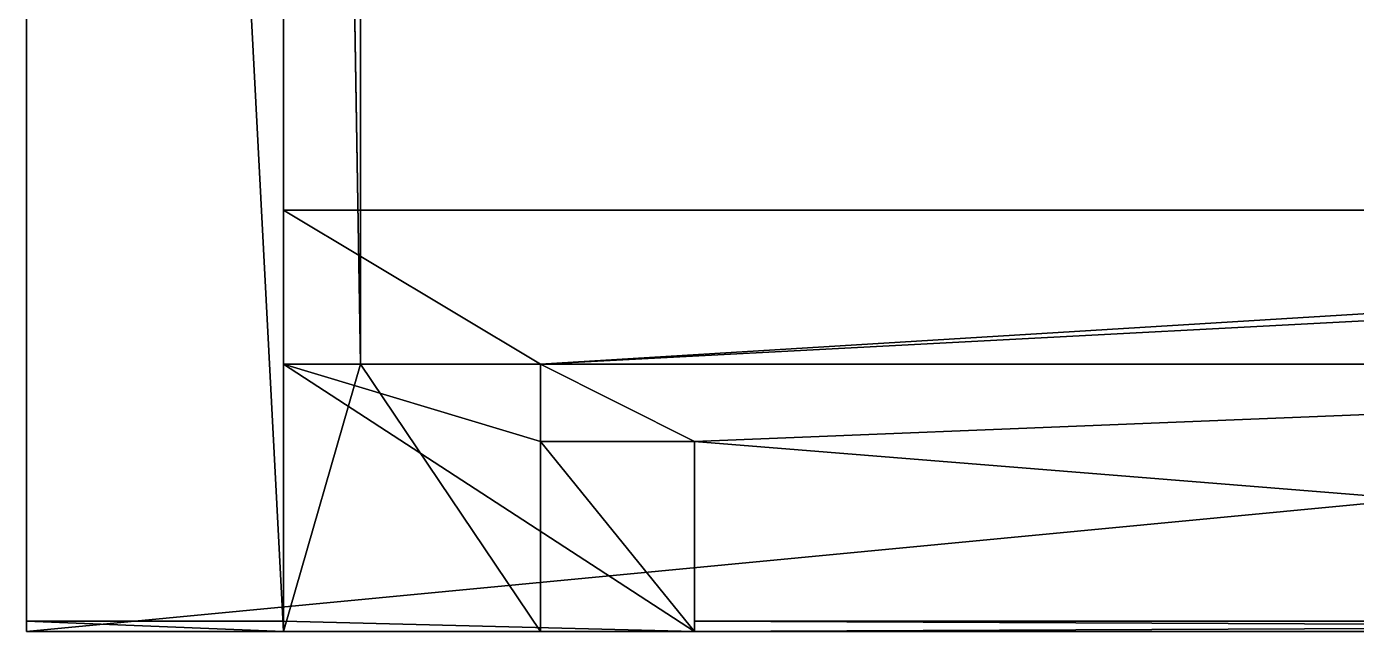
# Model space of a CAD drawing. Header units: millimetres. Extents: x -2 to 845, y -2 to 957.
# Drawn here: x 0 to 258.8, y -2 to 115.7 of the extents above; entities that cross this region are included whole.
import ezdxf

# ---------------------------------------------------------------- set-up
doc = ezdxf.new("R2010")
doc.units = ezdxf.units.MM
doc.header["$LTSCALE"] = 25.4

msp = doc.modelspace()

# ---------------------------------------------------------------- linework, layer by layer
for p, q in [((0, -2, -2), (0, 957, -2)), ((0, 955), (0, -2)), ((0, 955, 350), (0, 0, 350)), ((0, 955), (0, -2)), ((65, 50), (65, 905)), ((65, 50, 25), (65, 905, 25)), ((65, 50), (65, 905)), ((590, 80, 307), (50, 80, 307)), ((50, 80, 307), (50, 80, 338.01)), ((50, 80, 338.01), (670, 80, 338.01)), ((50, 50, 307), (50, 80, 307)), ((590, 80, 307), (50, 80, 307)), ((50, 80, 338.01), (670, 80, 338.01)), ((50, 50, 338.01), (50, 80, 338.01)), ((50, 50, 338.01), (50, 80, 338.01)), ((50, 80, 307), (50, 80, 338.01)), ((50, 50, 307), (50, 80, 307)), ((50, 50, 350), (50, 0, 350)), ((100, 50, 350), (50, 50, 350)), ((50, 50, 25), (50, 50, 307)), ((100, 50, 307), (50, 50, 307)), ((50, 50, 25), (65, 50, 25)), ((100, 50, 338.01), (50, 50, 338.01)), ((50, 50, 338.01), (50, 50, 350)), ((100, 50, 350), (50, 50, 350)), ((100, 50, 307), (50, 50, 307)), ((100, 50, 338.01), (50, 50, 338.01)), ((50, 50, 307), (50, 50, 338.01)), ((50, 50, 25), (50, -2, 25)), ((50, 50, 350), (50, 0, 350)), ((50, 50, 338.01), (50, 50, 350)), ((50, 50, 307), (50, 50, 338.01)), ((50, 50, 25), (50, 50, 307)), ((50, 50, 307), (50, 50, 338.01)), ((100, 50, 338.01), (50, 50, 338.01)), ((100, 50, 307), (50, 50, 307)), ((65, 50), (65, 50, 25)), ((100, 50), (65, 50)), ((65, 50), (65, 50, 25)), ((100, 50), (65, 50)), ((100, 35, 350), (100, 50, 350)), ((100, 50, 25), (505, 50, 25)), ((100, 35, 25), (100, 50, 25)), ((100, 50, 25), (100, 50, 307)), ((100, 50, 25), (505, 50, 25)), ((100, 50), (505, 50)), ((100, 50, 338.01), (100, 50, 350)), ((100, 35, 25), (100, 50, 25)), ((100, 50, 25), (100, 50, 307)), ((100, 50, 307), (100, 50, 338.01)), ((100, 50, 338.01), (100, 50, 350)), ((100, 35, 350), (100, 50, 350)), ((590, 50, 307), (100, 50, 307)), ((100, 50, 338.01), (590, 50, 338.01)), ((590, 50, 307), (100, 50, 307)), ((100, 50, 307), (100, 50, 338.01)), ((100, 50, 338.01), (590, 50, 338.01)), ((100, 50, 307), (100, 50, 338.01)), ((100, 35), (100, 50)), ((130, 35, 25), (100, 35, 25)), ((100, 35, 25), (100, 35, 350)), ((130, 35, 350), (100, 35, 350)), ((130, 35, 350), (100, 35, 350)), ((130, 35), (100, 35)), ((100, -2), (100, 35)), ((130, 35), (100, 35)), ((100, 35), (100, 35, 25)), ((130, 35, 25), (100, 35, 25)), ((130, 35, 25), (100, 35, 25)), ((100, 35, 25), (100, 35, 350)), ((100, -2), (100, 35)), ((130, 0, 350), (130, 35, 350)), ((130, -2, 25), (130, 35, 25)), ((130, 35, 25), (130, 35, 350)), ((130, 35, 25), (130, 35, 350)), ((130, 0, 350), (130, 35, 350)), ((130, 0), (130, 35)), ((130, 35), (130, 35, 25)), ((130, 0), (130, 35)), ((130, 35), (130, 35, 25)), ((130, -2, 25), (130, 35, 25)), ((130, -2, 25), (130, 35, 25)), ((0, 0, 350), (0, -2, 350)), ((0, 0, 350), (50, 0, 350)), ((0, 0, 350), (0, -2, 350)), ((50, 0, 350), (50, -2, 350)), ((50, 0, 350), (50, -2, 350)), ((50, 0, 350), (50, -2, 350)), ((130, 0, 350), (130, -2, 350)), ((130, 0, 350), (130, -2, 350)), ((130, 0), (130, -2)), ((130, 0), (130, -2)), ((590, 0), (130, 0)), ((130, 0), (130, -2)), ((590, 0, 350), (130, 0, 350)), ((130, 0, 350), (130, -2, 350)), ((0, -2), (0, -2, 350)), ((50, -2), (0, -2)), ((0, -2, 350), (50, -2, 350)), ((0, -2), (0, -2, 350)), ((50, -2), (0, -2)), ((0, -2, 350), (50, -2, 350)), ((670, -2, -2), (0, -2, -2)), ((50, -2, 350), (130, -2, 350)), ((50, -2, 350), (50, -2, 25)), ((50, -2), (100, -2)), ((50, -2, 25), (50, -2)), ((50, -2, 350), (50, -2, 25)), ((50, -2), (100, -2)), ((50, -2, 350), (130, -2, 350)), ((50, -2, 350), (50, -2, 25)), ((50, -2, 25), (50, -2)), ((130, -2), (100, -2)), ((130, -2), (100, -2)), ((130, -2, 350), (130, -2, 25)), ((130, -2), (130, -2, 25)), ((130, -2, 25), (590, -2, 25)), ((130, -2), (130, -2, 25)), ((130, -2, 350), (130, -2, 25)), ((590, -2), (130, -2)), ((130, -2, 25), (590, -2, 25)), ((130, -2), (130, -2, 25)), ((590, -2), (130, -2)), ((590, -2, 350), (130, -2, 350)), ((130, -2, 350), (130, -2, 25)), ((130, -2, 25), (590, -2, 25)), ((590, -2, 350), (130, -2, 350))]:
    msp.add_line(p, q)

# ---------------------------------------------------------------- meshes
mesh = msp.add_polyface()
corners = [(0, 955, 350), (0, 120, 285), (0, 0, 350), (0, 270, 285), (0, 759, 285), (0, 760, 285), (0, 760, 85), (0, 955), (0, 957), (0, 957, 350), (0, -2), (0, -2, 350), (0, 120, 85), (0, 270, 85), (0, 759, 85)]
mesh.append_faces([[corners[k] for k in face] for face in [(8, 0, 9), (2, 10, 11)]], dxfattribs={"vtx0": -1})
mesh.append_faces([[corners[k] for k in face] for face in [(0, 1, 2), (1, 0, 3), (3, 0, 4), (4, 0, 5), (5, 0, 6), (7, 0, 8), (10, 12, 7), (12, 2, 1)]], dxfattribs={"vtx0": -1, "vtx1": -1})
mesh.append_faces([[corners[k] for k in face] for face in [(6, 0, 7), (10, 2, 12)]], dxfattribs={"vtx0": -1, "vtx1": -1, "vtx2": -1})
mesh.append_faces([[corners[k] for k in face] for face in [(7, 12, 13), (7, 13, 14), (7, 14, 6)]], dxfattribs={"vtx0": -1, "vtx2": -1})
mesh = msp.add_polyface()
corners = [(50, -2), (0, 955), (0, -2), (50, 955), (65, 50), (100, -2), (50, 957), (100, 50), (100, 35), (65, 905), (100, 957), (100, 905), (100, 920)]
mesh.append_faces([[corners[k] for k in face] for face in [(0, 1, 2), (7, 5, 8), (10, 11, 12)]], dxfattribs={"vtx0": -1})
mesh.append_faces([[corners[k] for k in face] for face in [(1, 0, 3), (3, 4, 6), (4, 5, 7), (6, 9, 10), (9, 6, 4)]], dxfattribs={"vtx0": -1, "vtx1": -1})
mesh.append_faces([[corners[k] for k in face] for face in [(3, 0, 4)]], dxfattribs={"vtx0": -1, "vtx1": -1, "vtx2": -1})
mesh.append_faces([[corners[k] for k in face] for face in [(4, 0, 5), (10, 9, 11)]], dxfattribs={"vtx0": -1, "vtx2": -1})
mesh = msp.add_polyface()
corners = [(0, -2, -2), (545, 50, -2), (0, 957, -2), (670, -2, -2), (590, 50, -2), (670, 50, -2), (670, 0, -2), (670, 955, -2), (845, 957, -2), (545, 905, -2), (590, 905, -2), (670, 905, -2), (845, 955, -2)]
mesh.append_faces([[corners[k] for k in face] for face in [(5, 3, 6), (7, 10, 11), (8, 7, 12)]], dxfattribs={"vtx0": -1})
mesh.append_faces([[corners[k] for k in face] for face in [(0, 1, 2), (1, 3, 4), (4, 3, 5), (2, 7, 8), (9, 2, 1)]], dxfattribs={"vtx0": -1, "vtx1": -1})
mesh.append_faces([[corners[k] for k in face] for face in [(7, 2, 9)]], dxfattribs={"vtx0": -1, "vtx1": -1, "vtx2": -1})
mesh.append_faces([[corners[k] for k in face] for face in [(1, 0, 3), (7, 9, 10)]], dxfattribs={"vtx0": -1, "vtx2": -1})
mesh = msp.add_polyface()
corners = [(590, -2, 25), (130, 35, 25), (130, -2, 25), (505, 50, 25), (545, 50, 25), (505, 905, 25), (590, 50, 25), (100, 920, 25), (100, 905, 25), (130, 920, 25), (130, 955, 25), (590, 955, 25), (545, 905, 25), (590, 905, 25), (100, 50, 25), (100, 35, 25)]
mesh.append_faces([[corners[k] for k in face] for face in [(0, 1, 2), (4, 0, 6), (5, 7, 8), (11, 12, 13), (1, 14, 15)]], dxfattribs={"vtx0": -1})
mesh.append_faces([[corners[k] for k in face] for face in [(3, 4, 5), (7, 5, 9), (9, 5, 10), (10, 5, 11), (12, 5, 4), (14, 1, 3)]], dxfattribs={"vtx0": -1, "vtx1": -1})
mesh.append_faces([[corners[k] for k in face] for face in [(1, 0, 3), (3, 0, 4), (11, 5, 12)]], dxfattribs={"vtx0": -1, "vtx1": -1, "vtx2": -1})
mesh = msp.add_polyface()
corners = [(65, 905), (65, 50, 25), (65, 50), (65, 905, 25)]
mesh.append_faces([[corners[k] for k in face] for face in [(0, 1, 2), (1, 0, 3)]], dxfattribs={"vtx0": -1})
mesh = msp.add_polyface()
corners = [(50, 80, 338.01), (590, 80, 307), (50, 80, 307), (590, 80, 310), (586.89, 80, 310.41), (584, 80, 311.61), (581.51, 80, 313.51), (579.61, 80, 316), (578.41, 80, 318.89), (578, 80, 322), (578.41, 80, 325.11), (579.61, 80, 328), (581.51, 80, 330.49), (584, 80, 332.39), (586.89, 80, 333.59), (590, 80, 334), (670, 80, 338.01), (670, 80, 307), (593.11, 80, 310.41), (596, 80, 311.61), (598.49, 80, 313.51), (600.39, 80, 316), (601.59, 80, 318.89), (602, 80, 322), (601.59, 80, 325.11), (600.39, 80, 328), (598.49, 80, 330.49), (596, 80, 332.39), (593.11, 80, 333.59)]
mesh.append_faces([[corners[k] for k in face] for face in [(0, 1, 2), (1, 16, 17)]], dxfattribs={"vtx0": -1})
mesh.append_faces([[corners[k] for k in face] for face in [(3, 0, 4), (4, 0, 5), (5, 0, 6), (6, 0, 7), (7, 0, 8), (8, 0, 9), (9, 0, 10), (10, 0, 11), (11, 0, 12), (12, 0, 13), (13, 0, 14), (14, 0, 15), (18, 1, 3), (16, 15, 0)]], dxfattribs={"vtx0": -1, "vtx1": -1})
mesh.append_faces([[corners[k] for k in face] for face in [(1, 0, 3), (16, 1, 18)]], dxfattribs={"vtx0": -1, "vtx1": -1, "vtx2": -1})
mesh.append_faces([[corners[k] for k in face] for face in [(16, 18, 19), (16, 19, 20), (16, 20, 21), (16, 21, 22), (16, 22, 23), (16, 23, 24), (16, 24, 25), (16, 25, 26), (16, 26, 27), (16, 27, 28), (16, 28, 15)]], dxfattribs={"vtx0": -1, "vtx2": -1})
mesh = msp.add_polyface()
corners = [(50, 80, 307), (100, 50, 307), (50, 50, 307), (590, 80, 307), (590, 50, 307)]
mesh.append_faces([[corners[k] for k in face] for face in [(0, 1, 2), (1, 3, 4)]], dxfattribs={"vtx0": -1})
mesh.append_faces([[corners[k] for k in face] for face in [(1, 0, 3)]], dxfattribs={"vtx0": -1, "vtx2": -1})
mesh = msp.add_polyface()
corners = [(100, 50, 338.01), (50, 80, 338.01), (50, 50, 338.01), (670, 80, 338.01), (590, 50, 338.01), (670, 50, 338.01)]
mesh.append_faces([[corners[k] for k in face] for face in [(0, 1, 2), (3, 4, 5)]], dxfattribs={"vtx0": -1})
mesh.append_faces([[corners[k] for k in face] for face in [(1, 0, 3)]], dxfattribs={"vtx0": -1, "vtx1": -1})
mesh.append_faces([[corners[k] for k in face] for face in [(3, 0, 4)]], dxfattribs={"vtx0": -1, "vtx2": -1})
mesh = msp.add_polyface()
corners = [(50, 80, 338.01), (50, 50, 307), (50, 50, 338.01), (50, 80, 307)]
mesh.append_faces([[corners[k] for k in face] for face in [(0, 1, 2), (1, 0, 3)]], dxfattribs={"vtx0": -1})
mesh = msp.add_polyface()
corners = [(130, -2, 350), (50, 0, 350), (50, -2, 350), (50, 50, 350), (100, 35, 350), (130, 35, 350), (130, 0, 350), (100, 50, 350)]
mesh.append_faces([[corners[k] for k in face] for face in [(0, 1, 2), (5, 0, 6)]], dxfattribs={"vtx0": -1})
mesh.append_faces([[corners[k] for k in face] for face in [(1, 0, 3), (4, 0, 5)]], dxfattribs={"vtx0": -1, "vtx1": -1})
mesh.append_faces([[corners[k] for k in face] for face in [(3, 0, 4)]], dxfattribs={"vtx0": -1, "vtx1": -1, "vtx2": -1})
mesh.append_faces([[corners[k] for k in face] for face in [(7, 3, 4)]], dxfattribs={"vtx1": -1})
mesh = msp.add_polyface()
corners = [(65, 50, 25), (100, 50), (65, 50), (505, 50), (100, 50, 25), (505, 50, 25), (50, 50, 307), (50, 50, 25), (100, 50, 307)]
mesh.append_faces([[corners[k] for k in face] for face in [(0, 1, 2), (3, 4, 5), (6, 0, 7), (4, 6, 8)]], dxfattribs={"vtx0": -1})
mesh.append_faces([[corners[k] for k in face] for face in [(1, 0, 3)]], dxfattribs={"vtx0": -1, "vtx1": -1})
mesh.append_faces([[corners[k] for k in face] for face in [(3, 0, 4), (0, 6, 4)]], dxfattribs={"vtx0": -1, "vtx1": -1, "vtx2": -1})
mesh = msp.add_polyface()
corners = [(50, 50, 350), (100, 50, 338.01), (50, 50, 338.01), (100, 50, 350)]
mesh.append_faces([[corners[k] for k in face] for face in [(0, 1, 2), (1, 0, 3)]], dxfattribs={"vtx0": -1})
mesh = msp.add_polyface()
corners = [(50, 0, 350), (50, -2, 25), (50, -2, 350), (50, 50, 25), (50, 50, 350), (50, 50, 338.01), (50, 50, 307)]
mesh.append_faces([[corners[k] for k in face] for face in [(0, 1, 2), (3, 5, 6)]], dxfattribs={"vtx0": -1})
mesh.append_faces([[corners[k] for k in face] for face in [(1, 0, 3)]], dxfattribs={"vtx0": -1, "vtx1": -1})
mesh.append_faces([[corners[k] for k in face] for face in [(3, 0, 4), (3, 4, 5)]], dxfattribs={"vtx0": -1, "vtx2": -1})
mesh = msp.add_polyface()
corners = [(50, 50, 338.01), (100, 50, 307), (50, 50, 307), (100, 50, 338.01)]
mesh.append_faces([[corners[k] for k in face] for face in [(0, 1, 2), (1, 0, 3)]], dxfattribs={"vtx0": -1})
mesh = msp.add_polyface()
corners = [(100, 50, 25), (100, 35, 350), (100, 35, 25), (100, 50, 350), (100, 50, 307), (100, 50, 338.01)]
mesh.append_faces([[corners[k] for k in face] for face in [(0, 1, 2), (3, 4, 5)]], dxfattribs={"vtx0": -1})
mesh.append_faces([[corners[k] for k in face] for face in [(1, 0, 3)]], dxfattribs={"vtx0": -1, "vtx1": -1})
mesh.append_faces([[corners[k] for k in face] for face in [(3, 0, 4)]], dxfattribs={"vtx0": -1, "vtx2": -1})
mesh = msp.add_polyface()
corners = [(100, 50, 338.01), (590, 50, 307), (100, 50, 307), (590, 50, 338.01)]
mesh.append_faces([[corners[k] for k in face] for face in [(0, 1, 2), (1, 0, 3)]], dxfattribs={"vtx0": -1})
mesh = msp.add_polyface()
corners = [(100, 35, 350), (130, 35, 25), (100, 35, 25), (130, 35, 350)]
mesh.append_faces([[corners[k] for k in face] for face in [(0, 1, 2), (1, 0, 3)]], dxfattribs={"vtx0": -1})
mesh = msp.add_polyface()
corners = [(130, -2), (100, 35), (100, -2), (130, 35), (130, 0)]
mesh.append_faces([[corners[k] for k in face] for face in [(0, 1, 2), (3, 0, 4)]], dxfattribs={"vtx0": -1})
mesh.append_faces([[corners[k] for k in face] for face in [(1, 0, 3)]], dxfattribs={"vtx0": -1, "vtx1": -1})
mesh = msp.add_polyface()
corners = [(100, 35), (130, 35, 25), (130, 35), (100, 35, 25)]
mesh.append_faces([[corners[k] for k in face] for face in [(0, 1, 2), (1, 0, 3)]], dxfattribs={"vtx0": -1})
mesh = msp.add_polyface()
corners = [(130, 35, 25), (130, -2, 350), (130, -2, 25), (130, 0, 350), (130, 35, 350)]
mesh.append_faces([[corners[k] for k in face] for face in [(0, 1, 2), (3, 0, 4)]], dxfattribs={"vtx0": -1})
mesh.append_faces([[corners[k] for k in face] for face in [(1, 0, 3)]], dxfattribs={"vtx0": -1, "vtx1": -1})
mesh = msp.add_polyface()
corners = [(130, 0), (130, -2, 25), (130, -2), (130, 35, 25), (130, 35)]
mesh.append_faces([[corners[k] for k in face] for face in [(0, 1, 2), (3, 0, 4)]], dxfattribs={"vtx0": -1})
mesh.append_faces([[corners[k] for k in face] for face in [(1, 0, 3)]], dxfattribs={"vtx0": -1, "vtx1": -1})
mesh = msp.add_polyface()
corners = [(50, -2, 350), (0, 0, 350), (0, -2, 350), (50, 0, 350)]
mesh.append_faces([[corners[k] for k in face] for face in [(0, 1, 2), (1, 0, 3)]], dxfattribs={"vtx0": -1})
mesh = msp.add_polyface()
corners = [(590, 0), (130, -2), (130, 0), (590, -2)]
mesh.append_faces([[corners[k] for k in face] for face in [(0, 1, 2), (1, 0, 3)]], dxfattribs={"vtx0": -1})
mesh = msp.add_polyface()
corners = [(590, -2, 350), (130, 0, 350), (130, -2, 350), (590, 0, 350)]
mesh.append_faces([[corners[k] for k in face] for face in [(0, 1, 2), (1, 0, 3)]], dxfattribs={"vtx0": -1})
mesh = msp.add_polyface()
corners = [(50, -2), (0, -2, 350), (0, -2), (50, -2, 25), (50, -2, 350)]
mesh.append_faces([[corners[k] for k in face] for face in [(0, 1, 2), (1, 3, 4)]], dxfattribs={"vtx0": -1})
mesh.append_faces([[corners[k] for k in face] for face in [(1, 0, 3)]], dxfattribs={"vtx0": -1, "vtx2": -1})
mesh = msp.add_polyface()
corners = [(130, -2, 25), (100, -2), (130, -2), (50, -2), (50, -2, 25), (130, -2, 350), (50, -2, 350)]
mesh.append_faces([[corners[k] for k in face] for face in [(0, 1, 2), (4, 5, 6)]], dxfattribs={"vtx0": -1})
mesh.append_faces([[corners[k] for k in face] for face in [(1, 0, 3), (3, 0, 4)]], dxfattribs={"vtx0": -1, "vtx1": -1})
mesh.append_faces([[corners[k] for k in face] for face in [(4, 0, 5)]], dxfattribs={"vtx0": -1, "vtx2": -1})
mesh = msp.add_polyface()
corners = [(590, -2, 25), (130, -2), (590, -2), (130, -2, 25)]
mesh.append_faces([[corners[k] for k in face] for face in [(0, 1, 2), (1, 0, 3)]], dxfattribs={"vtx0": -1})
mesh = msp.add_polyface()
corners = [(590, -2, 350), (130, -2, 25), (590, -2, 25), (130, -2, 350)]
mesh.append_faces([[corners[k] for k in face] for face in [(0, 1, 2), (1, 0, 3)]], dxfattribs={"vtx0": -1})

doc.saveas('drawing.dxf')
